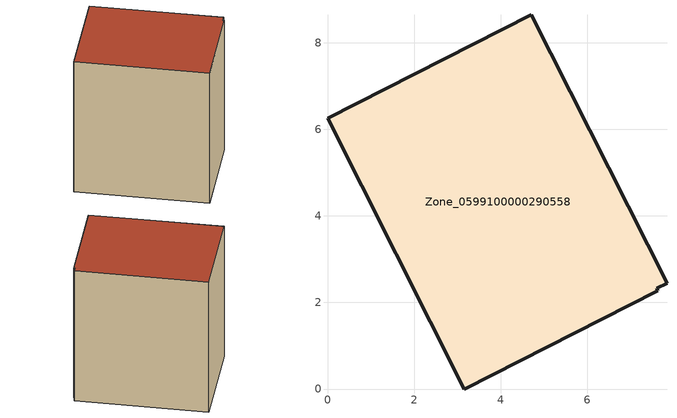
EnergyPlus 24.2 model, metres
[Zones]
Zone_0599100000290558
 floor ground (C_G): 7.84,2.45 7.6,2.33 7.63,2.27 3.16,0 0,6.25 4.71,8.64 z0
 wall outside (C_F): 7.84,2.45 4.71,8.64 0,6.25 3.16,0 7.63,2.27 7.6,2.33 7.84,2.45 z0:7.88
 roof outside (C_R): 7.6,2.33 7.84,2.45 4.71,8.64 0,6.25 3.16,0 7.63,2.27 z7.88
[BUILDING]
Pand.0599100000290558: North Axis=0; Terrain=City; Loads Convergence Tolerance Value=0.04; Temperature Convergence Tolerance Value=0.4; Solar Distribution=FullExterior; Maximum Number of Warmup Days=25; Minimum Number of Warmup Days=1
[Site:Location]
Rotterdam.The.Hague.AP_ZH_NLD Design_Conditions: Latitude=51.96; Longitude=4.45; Time Zone=1; Elevation=-4.5
[SITE:GROUNDTEMPERATURE:BUILDINGSURFACE]
18, 18, 18, 18, 18, 18, 18, 18, 18, 18, 18, 18
[MATERIAL] Thermal Absorptance=0.9; Solar Absorptance=0.7; Visible Absorptance=0.7
Name | Roughness | Thickness | Conductivity | Density | Specific Heat
G.TI.1946 | MediumSmooth | 0.15 | 1 | 540 | 1210
F.TI.1946 | Rough | 0.3 | 0.857143 | 1920 | 840
R.TI.1946 | MediumRough | 0.2 | 0.1 | 1500 | 1000
[CONSTRUCTION]
C_G: G.TI.1946
C_F: F.TI.1946
C_R: R.TI.1946
[ZONE]
Zone_0599100000290558: Type=1; Multiplier=1; Ceiling Height=Autocalculate; Volume=Autocalculate; Floor Area=autocalculate; Part of Total Floor Area=Yes
[ZONEINFILTRATION:DESIGNFLOWRATE]
Infil_Zone_0599100000290558: Zone or ZoneList or Space or SpaceList=Zone_0599100000290558; Schedule=AlwaysOn; Design Flow Rate Calculation Method=Flow/Area; Flow Rate per Floor Area=0.003; Constant Term Coefficient=1; Temperature Term Coefficient=0; Velocity Term Coefficient=0; Velocity Squared Term Coefficient=0
[HVACTEMPLATE:ZONE:IDEALLOADSAIRSYSTEM]
Zone_0599100000290558: Maximum Heating Supply Air Temperature=50; Minimum Cooling Supply Air Temperature=13; Maximum Heating Supply Air Humidity Ratio=0.0156; Minimum Cooling Supply Air Humidity Ratio=0.0077; Heating Limit=NoLimit; Cooling Limit=NoLimit; Dehumidification Control Type=ConstantSensibleHeatRatio; Cooling Sensible Heat Ratio=0.7; Dehumidification Setpoint=60; Humidification Control Type=None; Humidification Setpoint=30; Outdoor Air Method=None; Outdoor Air Flow Rate per Person=0.00944; Outdoor Air Flow Rate per Zone Floor Area=0; Outdoor Air Flow Rate per Zone=0; Demand Controlled Ventilation Type=None; Outdoor Air Economizer Type=NoEconomizer; Heat Recovery Type=None; Sensible Heat Recovery Effectiveness=0.7; Latent Heat Recovery Effectiveness=0.65
[ZONECONTROL:THERMOSTAT]
ThermostatControl_Zone_0599100000290558: Zone or ZoneList=Zone_0599100000290558; Control Type Schedule=DualSetpointControlType; Control 1=Thermostat_Zone_0599100000290558; Temperature Difference Between Cutout And Setpoint=0
[THERMOSTATSETPOINT:DUALSETPOINT]
Thermostat_Zone_0599100000290558: Heating Setpoint Temperature Schedule=HeatingSetpoint_Zone_0599100000290558; Cooling Setpoint Temperature Schedule=CoolingSetpoint_Zone_0599100000290558
[SCHEDULE:COMPACT]
HeatingSetpoint_Zone_0599100000290558: Through: 12/31, For: AllDays, Until: 24:00, 21
CoolingSetpoint_Zone_0599100000290558: Through: 12/31, For: AllDays, Until: 24:00, 24
DualSetpointControlType: Through: 12/31, For: AllDays, Until: 24:00, 4
AlwaysOn: Through: 12/31, For: AllDays, Until: 24:00, 1
